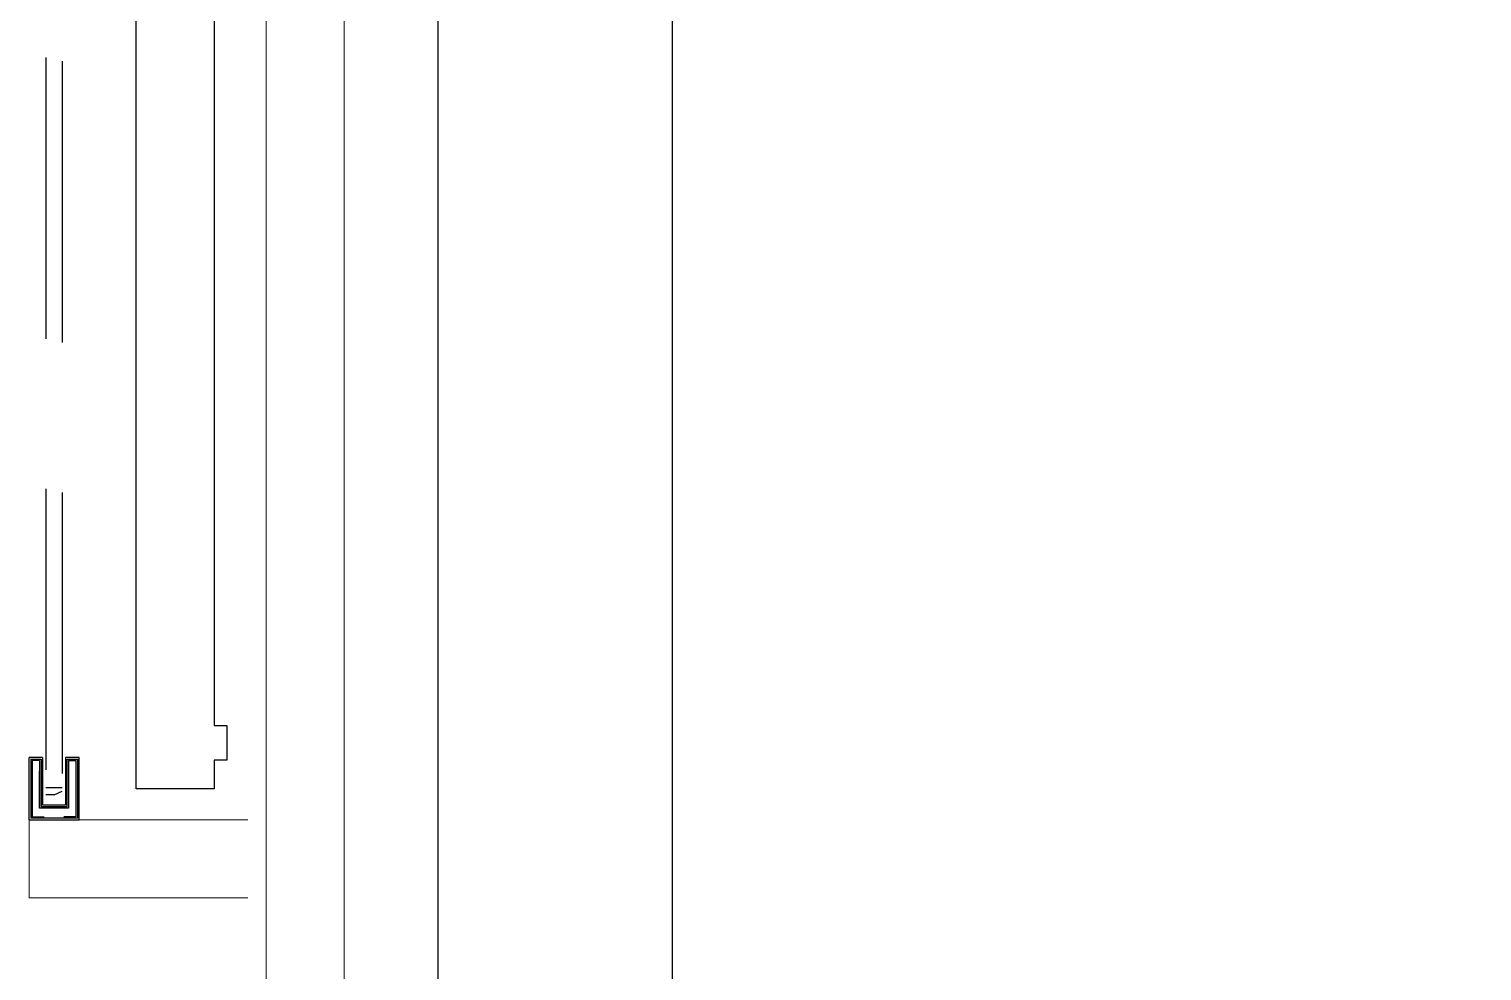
# Model space of a CAD drawing. Extents: x 152195838 to 160350639, y 364657247 to 370318102.
# Drawn here: x 157635918 to 157638243, y 365018590 to 365020097 of the extents above; entities that cross this region are included whole.
import ezdxf

# ---------------------------------------------------------------- set-up
doc = ezdxf.new("R2010")
doc.units = 0
doc.header["$MEASUREMENT"] = 0
doc.linetypes.add('HID', pattern=[2.3, 1.5, -0.8])
doc.layers.get('0').update_dxf_attribs({"linetype": 'CONTINUOUS'})
for name, color, linetype in [('4A.TEC 벽체 3', 4, 'CONTINUOUS'), ('4A.TEC 벽체 4', 7, 'CONTINUOUS'), ('XR-PLAN$0$자동도어', 4, 'CONTINUOUS'), ('㈜SE&C OPEN', 9, 'HID'), ('㈜SE&C 벽체 4', 7, 'CONTINUOUS')]:
    doc.layers.add(name, color=color, linetype=linetype)
doc.layers.add('DEFPOINT', color=135, linetype='CONTINUOUS', plot=False)

# ---------------------------------------------------------------- blocks, each defined once
blk = doc.blocks.new('sa9w7er')
at = {"layer": '4A.TEC 벽체 4', "color": 251, "lineweight": 0, "ltscale": 15}
for p, q in [((1985050.4, 837333.3), (1985050.4, 837683.3)), ((1985175.4, 837333.3), (1985175.4, 837683.3)), ((1985175.4, 837458.3), (1985175.4, 837333.3)), ((1985175.4, 837333.3), (1985050.4, 837333.3))]:
    blk.add_line(p, q, dxfattribs=at)
at = {"layer": 'XR-PLAN$0$자동도어', "color": 8, "linetype": 'Continuous'}
blk.add_lwpolyline([(1985326.2, 837649.9), (1985270.9, 837649.9), (1985270.9, 837629.8), (1985225.3, 837629.8), (1985225.3, 837504.8), (1986565.4, 837504.8), (1986565.4, 837580.9), (1986595.1, 837580.9, 0.592566), (1986595.1, 837616), (1986565.4, 837616), (1986565.4, 837629.8), (1985326.2, 837629.8)], format="xyb", close=True, dxfattribs=at)
blk.add_lwpolyline([(1985326.2, 837649.9), (1985270.9, 837649.9), (1985270.9, 837629.8), (1985225.3, 837629.8), (1985225.3, 837504.8), (1986565.4, 837504.8), (1986565.4, 837580.9), (1986595.1, 837580.9, 0.592566), (1986595.1, 837616), (1986565.4, 837616), (1986565.4, 837629.8), (1985326.2, 837629.8)], format="xyb", close=True, dxfattribs=at)
at = {"layer": '㈜SE&C OPEN', "ltscale": 300}
for p, q in [((1990529.6, 837386.4), (1985221.3, 837386.4)), ((1990535.4, 837360.3), (1985215.5, 837360.3))]:
    blk.add_line(p, q, dxfattribs=at)
at = {"layer": '㈜SE&C 벽체 4'}
for p, q in [((1985175.4, 837413.3), (1985275.4, 837413.3)), ((1985175.4, 837410.7), (1985175.4, 837413.3)), ((1985175.4, 837333.3), (1985175.4, 837413.3)), ((1985275.4, 837413.3), (1985275.4, 837391.5)), ((1985272.8, 837410.7), (1985178, 837410.7)), ((1985178, 837410.7), (1985178, 837336)), ((1985270.5, 837408.4), (1985180.4, 837408.4)), ((1985180.4, 837408.4), (1985180.4, 837389.2)), ((1985194.2, 837396.5), (1985194.2, 837350.2)), ((1985253.6, 837396.5), (1985194.2, 837396.5)), ((1985270.5, 837396.5), (1985194.2, 837396.5)), ((1985194.2, 837396.5), (1985194.2, 837350.2)), ((1985196.6, 837352.6), (1985196.6, 837394.1)), ((1985196.6, 837394.1), (1985272.8, 837394.1)), ((1985199.2, 837391.5), (1985199.2, 837355.2)), ((1985275.4, 837391.5), (1985199.2, 837391.5)), ((1985270.5, 837396.4), (1985270.5, 837408.4)), ((1985272.8, 837394.1), (1985272.8, 837410.7)), ((1985215.5, 837373.4), (1985221.3, 837386.4)), ((1985215.5, 837373.4), (1985215.5, 837360.3)), ((1985227.1, 837360.3), (1985227.1, 837386.4)), ((1985180.4, 837338.3), (1985180.4, 837357.5)), ((1985194.2, 837350.2), (1985253.6, 837350.2)), ((1985270.5, 837350.2), (1985194.2, 837350.2)), ((1985272.8, 837352.6), (1985196.6, 837352.6)), ((1985199.2, 837355.2), (1985275.4, 837355.2)), ((1985270.5, 837350.2), (1985270.5, 837338.3)), ((1985272.8, 837335.9), (1985272.8, 837352.5)), ((1985275.4, 837355.1), (1985275.4, 837333.3)), ((1985175.4, 837333.3), (1985178.1, 837333.3)), ((1985175.4, 837333.3), (1985275.4, 837333.3)), ((1985272.8, 837336), (1985178, 837336)), ((1985270.5, 837338.3), (1985180.4, 837338.3))]:
    blk.add_line(p, q, dxfattribs=at)
blk = doc.blocks.new('A$C111325cc')
at = {"layer": 'DEFPOINT'}
blk.add_line((193276.3, 244000), (193276.3, 0), dxfattribs=at)

msp = doc.modelspace()

# ---------------------------------------------------------------- linework, layer by layer
at = {"layer": '4A.TEC 벽체 3', "flags": 128}
msp.add_lwpolyline([(157636572.0046, 365048531.8958), (157636572.0046, 365003996.8958), (157669347.0046, 365003996.8958)], dxfattribs=at)
at = {"layer": '4A.TEC 벽체 4', "color": 251, "lineweight": 0, "ltscale": 15}
for points in [[(157636297.0046, 365049681.8958), (157636297.0046, 365003721.8958)], [(157636422.0046, 365049556.8958), (157636422.0046, 365003846.8958), (157669347.0046, 365003846.8958)]]:
    msp.add_lwpolyline(points, dxfattribs=at)

# ---------------------------------------------------------------- block references
at = {"linetype": 'Continuous', "ltscale": 5, "xscale": -1, "rotation": 270}
msp.add_blockref('sa9w7er', (156798584.1707, 363033656.1222), dxfattribs=at)
at = {"layer": 'DEFPOINT'}
msp.add_blockref('A$C111325cc', (157443670.7413, 364896968.7328), dxfattribs=at)

doc.saveas('drawing.dxf')
